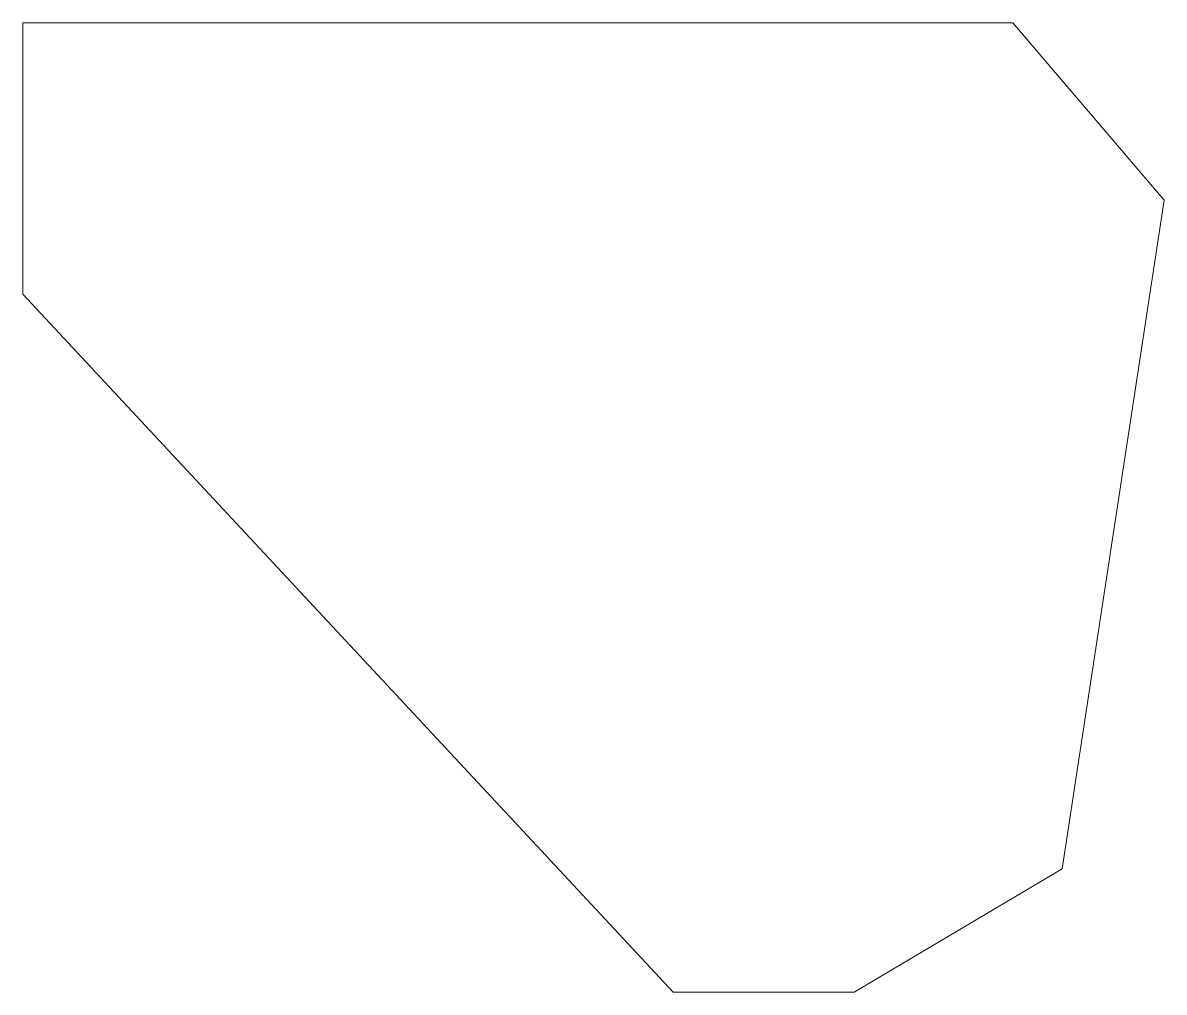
# Model space of a CAD drawing. Header units: inches. Extents: x -3.59 to 2.71, y 0 to 5.36.
import ezdxf

# ---------------------------------------------------------------- set-up
doc = ezdxf.new("R2010")
doc.units = ezdxf.units.IN
doc.header["$MEASUREMENT"] = 0

msp = doc.modelspace()

# ---------------------------------------------------------------- linework, layer by layer
at = {"color": 7, "linetype": 'Continuous', "lineweight": 15}
for p, q in [((1.8759, 5.3568), (-3.5937, 5.3568)), ((-3.5937, 5.3568), (-3.5937, 3.8568)), ((2.7126, 4.3767), (1.8759, 5.3568)), ((2.1493, 0.6817), (2.7126, 4.3767)), ((-3.5937, 3.8568), (0, 0)), ((1, 0), (2.1493, 0.6817)), ((0, 0), (1, 0))]:
    msp.add_line(p, q, dxfattribs=at)

doc.saveas('drawing.dxf')
